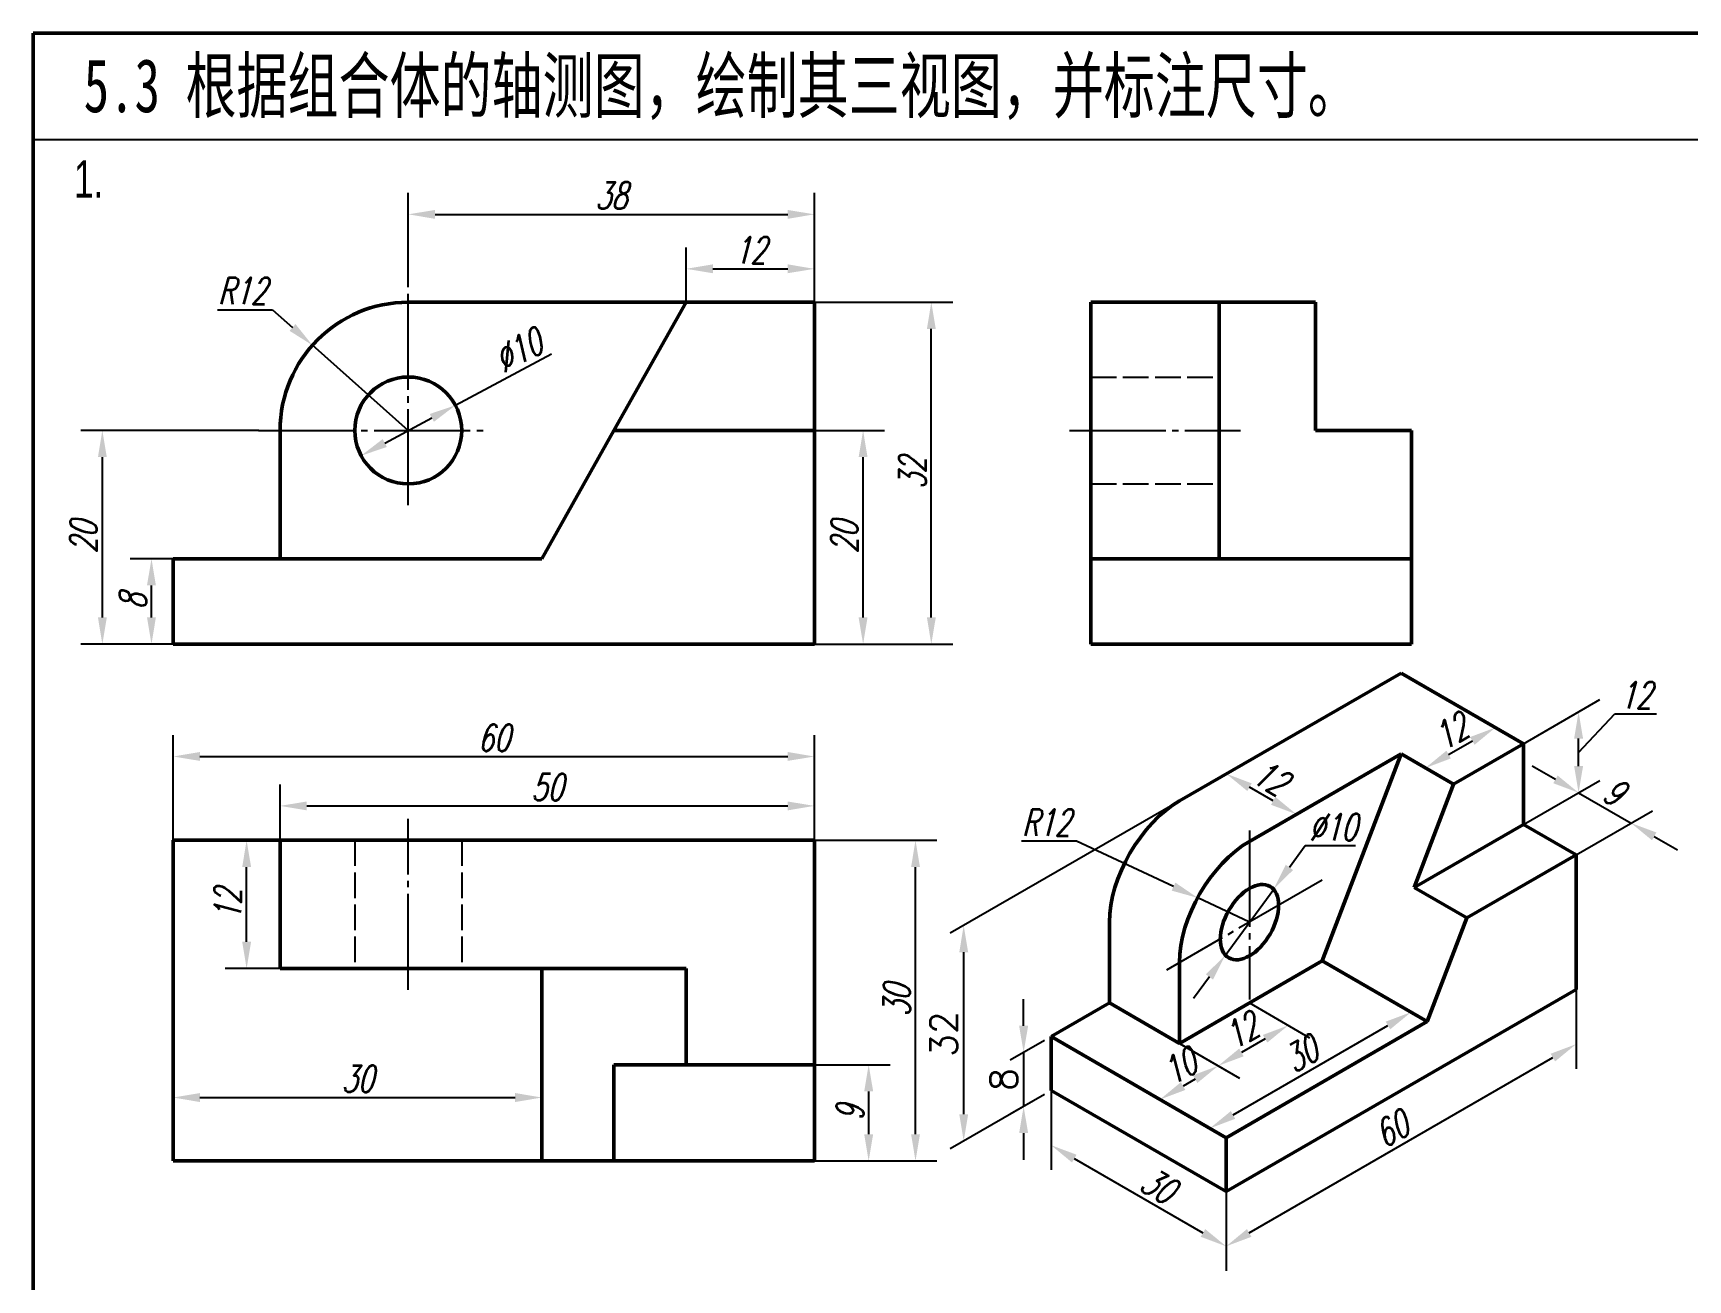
# Model space of a CAD drawing. Header units: millimetres. Extents: x 94 to 2877, y 87 to 1089.
# Drawn here: x 856 to 1010.8, y 504.9 to 621.5 of the extents above; entities that cross this region are included whole.
import ezdxf

# ---------------------------------------------------------------- set-up
doc = ezdxf.new("R2010")
doc.units = ezdxf.units.MM
doc.header["$LTSCALE"] = 0.6
doc.header["$PDMODE"] = 33
doc.header["$PDSIZE"] = 1.5
doc.linetypes.add('myCENTER', pattern=[18, 15, -1, 1, -1])
doc.linetypes.add('myHIDDEN', pattern=[5, 4, -1])
doc.layers.get('Defpoints').update_dxf_attribs({"lineweight": 20})
for name, color, linetype, lineweight in [('中心线', 7, 'myCENTER', 25), ('标题文字', 7, 'Continuous', 25), ('答案中心线', 1, 'myCENTER', 25), ('答案尺寸', 1, 'Continuous', 25), ('答案粗实线', 1, 'Continuous', 50), ('答案虚线', 1, 'myHIDDEN', 25), ('粗实线', 7, 'Continuous', 50), ('细实线', 7, 'Continuous', 25), ('轴测图', 7, 'Continuous', 50)]:
    doc.layers.add(name, color=color, linetype=linetype, lineweight=lineweight)
doc.styles.get("Standard").update_dxf_attribs({"font": 'txt.shx'})
doc.styles.add('尺寸文字1-2.5号', font='txt.shx', dxfattribs={"width": 0.7, "oblique": 15, "height": 2.5})
doc.styles.add('标题汉字1-5号', font='', dxfattribs={"width": 0.7, "height": 5})
doc.styles.add('标题汉字2-3.5号', font='', dxfattribs={"width": 0.7, "height": 3.5})
doc.styles.get('标题汉字1-5号').set_extended_font_data('SimSun')
doc.styles.get('标题汉字2-3.5号').set_extended_font_data('FZFangSong-Z02')
doc.dimstyles.new('ISO-25', dxfattribs={"dimtxt": 2.5, "dimasz": 2.5, "dimexe": 1.25, "dimexo": 0.625, "dimtad": 1, "dimtxsty": 'Standard', "dimcen": 2.5, "dimadec": 0, "dimazin": 0, "dimtfac": 1, "dimtmove": 0, "dimatfit": 3, "dimfxl": 1, "dimarcsym": 0})
doc.dimstyles.new('尺寸25', dxfattribs={"dimtxt": 2.5, "dimasz": 2.5, "dimexe": 2, "dimexo": 0, "dimgap": 0.5, "dimtad": 1, "dimdec": 0, "dimdsep": 46, "dimtxsty": '尺寸文字1-2.5号', "dimcen": 0, "dimadec": 0, "dimazin": 0, "dimtfac": 1, "dimtdec": 0, "dimtmove": 0, "dimatfit": 3, "dimfxl": 1, "dimarcsym": 0})
doc.dimstyles.new('尺寸25$3', dxfattribs={"dimtxt": 2.5, "dimasz": 2.5, "dimexe": 1, "dimexo": 0, "dimgap": 0.5, "dimtad": 1, "dimdec": 0, "dimdsep": 46, "dimtxsty": '尺寸文字1-2.5号', "dimcen": 0, "dimadec": 0, "dimazin": 0, "dimtfac": 1, "dimtdec": 0, "dimtmove": 0, "dimatfit": 1, "dimfxl": 1, "dimarcsym": 0})
doc.dimstyles.new('尺寸25$4', dxfattribs={"dimtxt": 2.5, "dimasz": 2.5, "dimexe": 1, "dimexo": 0, "dimgap": 0.5, "dimtad": 1, "dimdec": 0, "dimdsep": 46, "dimtxsty": '尺寸文字1-2.5号', "dimcen": 0, "dimadec": 0, "dimazin": 0, "dimtfac": 1, "dimtdec": 0, "dimtmove": 0, "dimatfit": 1, "dimfxl": 1, "dimarcsym": 0})
doc.dimstyles.new('水平标注25', dxfattribs={"dimtxt": 2.5, "dimasz": 2.5, "dimexe": 2, "dimexo": 0, "dimgap": 0.5, "dimtad": 1, "dimtih": 1, "dimtoh": 1, "dimdec": 0, "dimzin": 0, "dimdsep": 46, "dimtxsty": '尺寸文字1-2.5号', "dimcen": 0, "dimadec": 0, "dimazin": 0, "dimtfac": 1, "dimtdec": 0, "dimtmove": 1, "dimatfit": 3, "dimfxl": 1, "dimtolj": 1, "dimtzin": 0, "dimarcsym": 0})

# ---------------------------------------------------------------- blocks, each defined once
blk = doc.blocks.new('*D263')
at = {"layer": 'Defpoints', "color": 0}
for p in [(875.96, 546.02), (879.09, 546.02), (879.09, 534.02)]:
    blk.add_point(p, dxfattribs=at)
at = {"layer": '答案尺寸', "color": 0, "lineweight": -2}
for p, q in [((879.09, 546.02), (873.96, 546.02)), ((875.96, 536.52), (875.96, 543.52)), ((879.09, 534.02), (873.96, 534.02))]:
    blk.add_line(p, q, dxfattribs=at)
at = {"layer": '答案尺寸', "color": 0}
for points in [[(875.55, 543.52), (876.38, 543.52), (875.96, 546.02)], [(875.55, 536.52), (876.38, 536.52), (875.96, 534.02)]]:
    blk.add_solid(points, dxfattribs=at)
at = {"layer": '答案尺寸', "color": 0, "insert": (874.21, 540.02), "char_height": 2.5, "attachment_point": 5, "rotation": 90, "style": '尺寸文字1-2.5号'}
blk.add_mtext('12', dxfattribs=at)
blk = doc.blocks.new('*D264')
at = {"layer": 'Defpoints', "color": 0}
for p in [(929.09, 584.37), (933.65, 584.37), (929.09, 564.37)]:
    blk.add_point(p, dxfattribs=at)
at = {"layer": '答案尺寸', "color": 0, "lineweight": -2}
for p, q in [((929.09, 584.37), (935.65, 584.37)), ((933.65, 566.87), (933.65, 581.87)), ((929.09, 564.37), (935.65, 564.37))]:
    blk.add_line(p, q, dxfattribs=at)
at = {"layer": '答案尺寸', "color": 0}
for points in [[(933.23, 581.87), (934.06, 581.87), (933.65, 584.37)], [(933.23, 566.87), (934.06, 566.87), (933.65, 564.37)]]:
    blk.add_solid(points, dxfattribs=at)
at = {"layer": '答案尺寸', "color": 0, "insert": (931.9, 574.37), "char_height": 2.5, "attachment_point": 5, "rotation": 90, "style": '尺寸文字1-2.5号'}
blk.add_mtext('20', dxfattribs=at)
blk = doc.blocks.new('*D265')
at = {"layer": 'Defpoints', "color": 0}
for p in [(929.09, 596.37), (940.03, 596.37), (929.09, 564.37)]:
    blk.add_point(p, dxfattribs=at)
at = {"layer": '答案尺寸', "color": 0, "lineweight": -2}
for p, q in [((929.09, 596.37), (942.03, 596.37)), ((940.03, 566.87), (940.03, 593.87)), ((929.09, 564.37), (942.03, 564.37))]:
    blk.add_line(p, q, dxfattribs=at)
at = {"layer": '答案尺寸', "color": 0}
for points in [[(939.62, 593.87), (940.45, 593.87), (940.03, 596.37)], [(939.62, 566.87), (940.45, 566.87), (940.03, 564.37)]]:
    blk.add_solid(points, dxfattribs=at)
at = {"layer": '答案尺寸', "color": 0, "insert": (938.28, 580.37), "char_height": 2.5, "attachment_point": 5, "rotation": 90, "style": '尺寸文字1-2.5号'}
blk.add_mtext('32', dxfattribs=at)
blk = doc.blocks.new('*D266')
at = {"layer": 'Defpoints', "color": 0}
for p in [(867.06, 572.37), (869.09, 572.37), (869.09, 564.37)]:
    blk.add_point(p, dxfattribs=at)
at = {"layer": '答案尺寸', "color": 0, "lineweight": -2}
for p, q in [((869.09, 572.37), (865.06, 572.37)), ((867.06, 566.87), (867.06, 569.87)), ((869.09, 564.37), (865.06, 564.37))]:
    blk.add_line(p, q, dxfattribs=at)
at = {"layer": '答案尺寸', "color": 0}
for points in [[(866.64, 569.87), (867.47, 569.87), (867.06, 572.37)], [(866.64, 566.87), (867.47, 566.87), (867.06, 564.37)]]:
    blk.add_solid(points, dxfattribs=at)
at = {"layer": '答案尺寸', "color": 0, "insert": (865.31, 568.37), "char_height": 2.5, "attachment_point": 5, "rotation": 90, "style": '尺寸文字1-2.5号'}
blk.add_mtext('8', dxfattribs=at)
blk = doc.blocks.new('*D267')
at = {"layer": 'Defpoints', "color": 0}
for p in [(862.46, 584.37), (877.09, 584.37), (869.09, 564.37)]:
    blk.add_point(p, dxfattribs=at)
at = {"layer": '答案尺寸', "color": 0, "lineweight": -2}
for p, q in [((877.09, 584.37), (860.46, 584.37)), ((862.46, 566.87), (862.46, 581.87)), ((869.09, 564.37), (860.46, 564.37))]:
    blk.add_line(p, q, dxfattribs=at)
at = {"layer": '答案尺寸', "color": 0}
for points in [[(862.05, 581.87), (862.88, 581.87), (862.46, 584.37)], [(862.05, 566.87), (862.88, 566.87), (862.46, 564.37)]]:
    blk.add_solid(points, dxfattribs=at)
at = {"layer": '答案尺寸', "color": 0, "insert": (860.71, 574.37), "char_height": 2.5, "attachment_point": 5, "rotation": 90, "style": '尺寸文字1-2.5号'}
blk.add_mtext('20', dxfattribs=at)
blk = doc.blocks.new('*D268')
at = {"layer": 'Defpoints', "color": 0}
for p in [(929.09, 549.24), (879.09, 546.02), (929.09, 546.02)]:
    blk.add_point(p, dxfattribs=at)
at = {"layer": '答案尺寸', "color": 0, "lineweight": -2}
for p, q in [((879.09, 546.02), (879.09, 551.24)), ((929.09, 546.02), (929.09, 551.24)), ((881.59, 549.24), (926.59, 549.24))]:
    blk.add_line(p, q, dxfattribs=at)
at = {"layer": '答案尺寸', "color": 0}
for points in [[(881.59, 549.65), (881.59, 548.82), (879.09, 549.24)], [(926.59, 549.65), (926.59, 548.82), (929.09, 549.24)]]:
    blk.add_solid(points, dxfattribs=at)
at = {"layer": '答案尺寸', "color": 0, "insert": (904.09, 550.99), "char_height": 2.5, "attachment_point": 5, "style": '尺寸文字1-2.5号'}
blk.add_mtext('50', dxfattribs=at)
blk = doc.blocks.new('*D269')
at = {"layer": 'Defpoints', "color": 0}
for p in [(929.09, 553.86), (929.09, 546.65), (869.09, 546.02)]:
    blk.add_point(p, dxfattribs=at)
at = {"layer": '答案尺寸', "color": 0, "lineweight": -2}
for p, q in [((869.09, 546.02), (869.09, 555.86)), ((929.09, 546.65), (929.09, 555.86)), ((871.59, 553.86), (926.59, 553.86))]:
    blk.add_line(p, q, dxfattribs=at)
at = {"layer": '答案尺寸', "color": 0}
for points in [[(871.59, 554.28), (871.59, 553.45), (869.09, 553.86)], [(926.59, 554.28), (926.59, 553.45), (929.09, 553.86)]]:
    blk.add_solid(points, dxfattribs=at)
at = {"layer": '答案尺寸', "color": 0, "insert": (899.09, 555.61), "char_height": 2.5, "attachment_point": 5, "style": '尺寸文字1-2.5号'}
blk.add_mtext('60', dxfattribs=at)
blk = doc.blocks.new('*D270')
at = {"layer": 'Defpoints', "color": 0}
for p in [(929.09, 604.59), (891.09, 598.37), (929.09, 596.37)]:
    blk.add_point(p, dxfattribs=at)
at = {"layer": '答案尺寸', "color": 0, "lineweight": -2}
for p, q in [((891.09, 598.37), (891.09, 606.59)), ((929.09, 596.37), (929.09, 606.59)), ((893.59, 604.59), (926.59, 604.59))]:
    blk.add_line(p, q, dxfattribs=at)
at = {"layer": '答案尺寸', "color": 0}
for points in [[(893.59, 605), (893.59, 604.17), (891.09, 604.59)], [(926.59, 605), (926.59, 604.17), (929.09, 604.59)]]:
    blk.add_solid(points, dxfattribs=at)
at = {"layer": '答案尺寸', "color": 0, "insert": (910.09, 606.34), "char_height": 2.5, "attachment_point": 5, "style": '尺寸文字1-2.5号'}
blk.add_mtext('38', dxfattribs=at)
blk = doc.blocks.new('*D271')
at = {"layer": 'Defpoints', "color": 0}
for p in [(929.09, 599.49), (917.09, 596.37), (929.09, 596.37)]:
    blk.add_point(p, dxfattribs=at)
at = {"layer": '答案尺寸', "color": 0, "lineweight": -2}
for p, q in [((917.09, 596.37), (917.09, 601.49)), ((929.09, 596.37), (929.09, 601.49)), ((919.59, 599.49), (926.59, 599.49))]:
    blk.add_line(p, q, dxfattribs=at)
at = {"layer": '答案尺寸', "color": 0}
for points in [[(919.59, 599.91), (919.59, 599.08), (917.09, 599.49)], [(926.59, 599.91), (926.59, 599.08), (929.09, 599.49)]]:
    blk.add_solid(points, dxfattribs=at)
at = {"layer": '答案尺寸', "color": 0, "insert": (923.09, 601.24), "char_height": 2.5, "attachment_point": 5, "style": '尺寸文字1-2.5号'}
blk.add_mtext('12', dxfattribs=at)
blk = doc.blocks.new('*D272')
at = {"layer": 'Defpoints', "color": 0}
for p in [(903.59, 521.95), (869.09, 516.02), (903.59, 516.02)]:
    blk.add_point(p, dxfattribs=at)
at = {"layer": '答案尺寸', "color": 0, "lineweight": -2}
for p, q in [((869.09, 516.02), (869.09, 523.95)), ((903.59, 516.02), (903.59, 523.95)), ((871.59, 521.95), (901.09, 521.95))]:
    blk.add_line(p, q, dxfattribs=at)
at = {"layer": '答案尺寸', "color": 0}
for points in [[(871.59, 522.37), (871.59, 521.53), (869.09, 521.95)], [(901.09, 522.37), (901.09, 521.53), (903.59, 521.95)]]:
    blk.add_solid(points, dxfattribs=at)
at = {"layer": '答案尺寸', "color": 0, "insert": (886.34, 523.7), "char_height": 2.5, "attachment_point": 5, "style": '尺寸文字1-2.5号'}
blk.add_mtext('30', dxfattribs=at)
blk = doc.blocks.new('*D273')
at = {"layer": 'Defpoints', "color": 0}
for p in [(929.09, 546.02), (938.55, 546.02), (929.09, 516.02)]:
    blk.add_point(p, dxfattribs=at)
at = {"layer": '答案尺寸', "color": 0, "lineweight": -2}
for p, q in [((929.09, 546.02), (940.55, 546.02)), ((938.55, 518.52), (938.55, 543.52)), ((929.09, 516.02), (940.55, 516.02))]:
    blk.add_line(p, q, dxfattribs=at)
at = {"layer": '答案尺寸', "color": 0}
for points in [[(938.14, 543.52), (938.97, 543.52), (938.55, 546.02)], [(938.14, 518.52), (938.97, 518.52), (938.55, 516.02)]]:
    blk.add_solid(points, dxfattribs=at)
at = {"layer": '答案尺寸', "color": 0, "insert": (936.8, 531.02), "char_height": 2.5, "attachment_point": 5, "rotation": 90, "style": '尺寸文字1-2.5号'}
blk.add_mtext('30', dxfattribs=at)
blk = doc.blocks.new('*D274')
at = {"layer": 'Defpoints', "color": 0}
for p in [(929.09, 525.02), (934.17, 525.02), (929.09, 516.02)]:
    blk.add_point(p, dxfattribs=at)
at = {"layer": '答案尺寸', "color": 0, "lineweight": -2}
for p, q in [((929.09, 525.02), (936.17, 525.02)), ((934.17, 518.52), (934.17, 522.52)), ((929.09, 516.02), (936.17, 516.02))]:
    blk.add_line(p, q, dxfattribs=at)
at = {"layer": '答案尺寸', "color": 0}
for points in [[(933.75, 522.52), (934.59, 522.52), (934.17, 525.02)], [(933.75, 518.52), (934.59, 518.52), (934.17, 516.02)]]:
    blk.add_solid(points, dxfattribs=at)
at = {"layer": '答案尺寸', "color": 0, "insert": (932.42, 520.52), "char_height": 2.5, "attachment_point": 5, "rotation": 90, "style": '尺寸文字1-2.5号'}
blk.add_mtext('9', dxfattribs=at)
blk = doc.blocks.new('*D275')
at = {"layer": 'Defpoints', "color": 0}
for p in [(882.12, 592.34), (891.09, 584.37)]:
    blk.add_point(p, dxfattribs=at)
at = {"layer": '答案尺寸', "color": 0, "lineweight": -2}
for p, q in [((873.25, 595.67), (878.39, 595.67)), ((878.39, 595.67), (880.26, 594.01)), ((891.09, 584.37), (882.12, 592.34))]:
    blk.add_line(p, q, dxfattribs=at)
at = {"layer": '答案尺寸', "color": 0}
blk.add_solid([(880.53, 594.32), (879.98, 593.69), (882.12, 592.34)], dxfattribs=at)
at = {"layer": '答案尺寸', "color": 0, "insert": (875.57, 597.42), "char_height": 2.5, "attachment_point": 5, "style": '尺寸文字1-2.5号'}
blk.add_mtext('\\A1;R12', dxfattribs=at)
blk = doc.blocks.new('*D276')
at = {"layer": 'Defpoints', "color": 0}
for p in [(895.5, 586.72), (886.68, 582.01)]:
    blk.add_point(p, dxfattribs=at)
at = {"layer": '答案尺寸', "color": 0, "lineweight": -2}
for p, q in [((895.5, 586.72), (904.5, 591.53)), ((888.88, 583.19), (893.29, 585.54))]:
    blk.add_line(p, q, dxfattribs=at)
at = {"layer": '答案尺寸', "color": 0}
for points in [[(893.1, 585.91), (893.49, 585.18), (895.5, 586.72)], [(888.69, 583.56), (889.08, 582.82), (886.68, 582.01)]]:
    blk.add_solid(points, dxfattribs=at)
at = {"layer": '答案尺寸', "color": 0, "insert": (901.38, 591.85), "char_height": 2.5, "attachment_point": 5, "rotation": 28.1035, "style": '尺寸文字1-2.5号'}
blk.add_mtext('%%c10', dxfattribs=at)
blk = doc.blocks.new('*D277')
at = {"layer": 'Defpoints', "color": 0}
for p in [(995.45, 547.5), (1005.51, 547.63), (1000.36, 544.66)]:
    blk.add_point(p, dxfattribs=at)
at = {"layer": '细实线', "color": 0, "lineweight": -2}
for p, q in [((998.43, 551.72), (996.27, 552.97)), ((995.45, 547.5), (1002.6, 551.62)), ((1000.6, 550.47), (1005.51, 547.63)), ((1000.36, 544.66), (1007.51, 548.79)), ((1007.68, 546.38), (1009.84, 545.13))]:
    blk.add_line(p, q, dxfattribs=at)
at = {"layer": '细实线', "color": 0}
for points in [[(998.64, 552.08), (998.23, 551.36), (1000.6, 550.47)], [(1007.88, 546.75), (1007.47, 546.02), (1005.51, 547.63)]]:
    blk.add_solid(points, dxfattribs=at)
at = {"layer": '细实线', "color": 0, "insert": (1003.93, 550.57), "char_height": 2.5, "attachment_point": 5, "rotation": 330, "style": '尺寸文字1-2.5号'}
blk.add_mtext('9', dxfattribs=at)
blk = doc.blocks.new('*D278')
at = {"layer": 'Defpoints', "color": 0}
for p in [(1000.6, 558.03), (995.45, 555.06), (995.45, 547.5)]:
    blk.add_point(p, dxfattribs=at)
at = {"layer": '细实线', "color": 0, "lineweight": -2}
for p, q in [((995.45, 555.06), (1002.6, 559.19)), ((1000.6, 554.25), (1004, 557.86)), ((1004, 557.86), (1007.9, 557.86)), ((1000.6, 552.97), (1000.6, 555.53)), ((995.45, 547.5), (1002.6, 551.62))]:
    blk.add_line(p, q, dxfattribs=at)
at = {"layer": '细实线', "color": 0}
for points in [[(1000.18, 555.53), (1001.02, 555.53), (1000.6, 558.03)], [(1000.18, 552.97), (1001.02, 552.97), (1000.6, 550.47)]]:
    blk.add_solid(points, dxfattribs=at)
at = {"layer": '细实线', "color": 0, "insert": (1005.95, 559.61), "char_height": 2.5, "attachment_point": 5, "style": '尺寸文字1-2.5号'}
blk.add_mtext('\\A1;12', dxfattribs=at)
blk = doc.blocks.new('*D279')
at = {"layer": 'Defpoints', "color": 0}
for p in [(1000.36, 532.06), (1000.36, 526.94), (967.62, 513.15)]:
    blk.add_point(p, dxfattribs=at)
at = {"layer": '细实线', "color": 0, "lineweight": -2}
for p, q in [((1000.36, 532.06), (1000.36, 524.63)), ((969.78, 509.28), (998.19, 525.69)), ((967.62, 513.15), (967.62, 505.72))]:
    blk.add_line(p, q, dxfattribs=at)
at = {"layer": '细实线', "color": 0}
for points in [[(997.99, 526.05), (998.4, 525.33), (1000.36, 526.94)], [(969.57, 509.64), (969.99, 508.92), (967.62, 508.03)]]:
    blk.add_solid(points, dxfattribs=at)
at = {"layer": '细实线', "color": 0, "insert": (983.11, 519), "char_height": 2.5, "attachment_point": 5, "rotation": 30, "style": '尺寸文字1-2.5号'}
blk.add_mtext('60', dxfattribs=at)
blk = doc.blocks.new('*D280')
at = {"layer": 'Defpoints', "color": 0}
for p in [(951.24, 522.61), (967.62, 513.15), (967.62, 508.03)]:
    blk.add_point(p, dxfattribs=at)
at = {"layer": '细实线', "color": 0, "lineweight": -2}
for p, q in [((951.24, 522.61), (951.24, 515.18)), ((953.41, 516.24), (965.45, 509.28)), ((967.62, 513.15), (967.62, 505.72))]:
    blk.add_line(p, q, dxfattribs=at)
at = {"layer": '细实线', "color": 0}
for points in [[(953.62, 516.6), (953.2, 515.87), (951.24, 517.49)], [(965.66, 509.64), (965.24, 508.92), (967.62, 508.03)]]:
    blk.add_solid(points, dxfattribs=at)
at = {"layer": '细实线', "color": 0, "insert": (961.27, 513.72), "char_height": 2.5, "attachment_point": 5, "rotation": 330, "style": '尺寸文字1-2.5号'}
blk.add_mtext('30', dxfattribs=at)
blk = doc.blocks.new('*D281')
at = {"layer": 'Defpoints', "color": 0}
for p in [(967.64, 552.24), (963.25, 549.7), (969.8, 545.92)]:
    blk.add_point(p, dxfattribs=at)
at = {"layer": '细实线', "color": 0, "lineweight": -2}
for p, q in [((963.25, 549.7), (969.64, 553.39)), ((972.02, 549.71), (969.81, 550.99)), ((969.8, 545.92), (976.19, 549.61))]:
    blk.add_line(p, q, dxfattribs=at)
at = {"layer": '细实线', "color": 0}
for points in [[(970.01, 551.35), (969.6, 550.63), (967.64, 552.24)], [(972.23, 550.07), (971.82, 549.34), (974.19, 548.46)]]:
    blk.add_solid(points, dxfattribs=at)
at = {"layer": '细实线', "color": 0, "insert": (971.79, 551.86), "char_height": 2.5, "attachment_point": 5, "rotation": 330, "style": '尺寸文字1-2.5号'}
blk.add_mtext('12', dxfattribs=at)
blk = doc.blocks.new('*D282')
at = {"layer": 'Defpoints', "color": 0}
for p in [(984.93, 529.94), (986.44, 529.06), (967.62, 518.19)]:
    blk.add_point(p, dxfattribs=at)
at = {"layer": '细实线', "color": 0, "lineweight": -2}
for p, q in [((986.44, 529.06), (982.93, 531.09)), ((968.27, 520.32), (982.76, 528.69)), ((967.62, 518.19), (964.1, 520.22))]:
    blk.add_line(p, q, dxfattribs=at)
at = {"layer": '细实线', "color": 0}
for points in [[(982.55, 529.05), (982.97, 528.33), (984.93, 529.94)], [(968.06, 520.68), (968.47, 519.96), (966.1, 519.07)]]:
    blk.add_solid(points, dxfattribs=at)
at = {"layer": '细实线', "color": 0, "insert": (974.64, 526.02), "char_height": 2.5, "attachment_point": 5, "rotation": 30, "style": '尺寸文字1-2.5号'}
blk.add_mtext('30', dxfattribs=at)
blk = doc.blocks.new('*D283')
at = {"layer": 'Defpoints', "color": 0}
for p in [(956.7, 530.8), (951.24, 527.65), (961.43, 521.77)]:
    blk.add_point(p, dxfattribs=at)
at = {"layer": '细实线', "color": 0, "lineweight": -2}
for p, q in [((956.7, 530.8), (968.88, 523.76)), ((951.24, 527.65), (963.43, 520.61)), ((964.72, 523.67), (963.59, 523.02))]:
    blk.add_line(p, q, dxfattribs=at)
at = {"layer": '细实线', "color": 0}
for points in [[(964.51, 524.03), (964.93, 523.31), (966.88, 524.92)], [(963.38, 523.38), (963.8, 522.66), (961.43, 521.77)]]:
    blk.add_solid(points, dxfattribs=at)
at = {"layer": '细实线', "color": 0, "insert": (963.28, 524.86), "char_height": 2.5, "attachment_point": 5, "rotation": 30, "style": '尺寸文字1-2.5号'}
blk.add_mtext('10', dxfattribs=at)
blk = doc.blocks.new('*D284')
at = {"layer": 'Defpoints', "color": 0}
for p in [(969.8, 530.8), (963.25, 527.02), (966.88, 524.92)]:
    blk.add_point(p, dxfattribs=at)
at = {"layer": '细实线', "color": 0, "lineweight": -2}
for p, q in [((969.8, 530.8), (975.43, 527.55)), ((963.25, 527.02), (968.88, 523.76)), ((971.27, 527.45), (969.05, 526.17))]:
    blk.add_line(p, q, dxfattribs=at)
at = {"layer": '细实线', "color": 0}
for points in [[(971.06, 527.81), (971.47, 527.09), (973.43, 528.7)], [(968.84, 526.53), (969.26, 525.81), (966.88, 524.92)]]:
    blk.add_solid(points, dxfattribs=at)
at = {"layer": '细实线', "color": 0, "insert": (969.06, 528.2), "char_height": 2.5, "attachment_point": 5, "rotation": 30, "style": '尺寸文字1-2.5号'}
blk.add_mtext('12', dxfattribs=at)
blk = doc.blocks.new('*D285')
at = {"layer": 'Defpoints', "color": 0}
for p in [(992.82, 556.57), (995.45, 555.06), (988.9, 551.28)]:
    blk.add_point(p, dxfattribs=at)
at = {"layer": '细实线', "color": 0, "lineweight": -2}
for p, q in [((995.45, 555.06), (990.82, 557.73)), ((988.44, 554.04), (990.66, 555.32)), ((988.9, 551.28), (984.27, 553.95))]:
    blk.add_line(p, q, dxfattribs=at)
at = {"layer": '细实线', "color": 0}
for points in [[(990.45, 555.68), (990.87, 554.96), (992.82, 556.57)], [(988.23, 554.4), (988.65, 553.68), (986.27, 552.79)]]:
    blk.add_solid(points, dxfattribs=at)
at = {"layer": '细实线', "color": 0, "insert": (988.67, 556.2), "char_height": 2.5, "attachment_point": 5, "rotation": 30, "style": '尺寸文字1-2.5号'}
blk.add_mtext('12', dxfattribs=at)
blk = doc.blocks.new('*D10')
at = {"layer": 'Defpoints', "color": 0}
for p in [(972.07, 541.46), (967.53, 535.25)]:
    blk.add_point(p, dxfattribs=at)
at = {"layer": '细实线', "color": 0, "lineweight": -2}
for p, q in [((975.01, 545.5), (973.54, 543.48)), ((979.72, 545.5), (975.01, 545.5)), ((967.53, 535.25), (972.07, 541.46)), ((966.06, 533.23), (964.58, 531.22))]:
    blk.add_line(p, q, dxfattribs=at)
at = {"layer": '细实线', "color": 0}
for points in [[(973.2, 543.73), (973.88, 543.24), (972.07, 541.46)], [(965.72, 533.48), (966.39, 532.99), (967.53, 535.25)]]:
    blk.add_solid(points, dxfattribs=at)
at = {"layer": '细实线', "color": 0, "insert": (977.62, 547.25), "char_height": 2.5, "attachment_point": 5, "style": '尺寸文字1-2.5号'}
blk.add_mtext('\\A1;%%c10', dxfattribs=at)
blk = doc.blocks.new('*D11')
at = {"layer": 'Defpoints', "color": 0}
for p in [(951.24, 527.65), (951.24, 522.61), (948.67, 521.12)]:
    blk.add_point(p, dxfattribs=at)
at = {"layer": '细实线', "color": 0, "lineweight": -2}
for p, q in [((948.67, 528.66), (948.67, 531.16)), ((950.62, 527.29), (947.42, 525.44)), ((948.67, 526.16), (948.67, 521.12)), ((950.62, 522.24), (947.42, 520.4)), ((948.67, 518.62), (948.67, 516.12))]:
    blk.add_line(p, q, dxfattribs=at)
at = {"layer": '细实线', "color": 0}
for points in [[(948.25, 528.66), (949.09, 528.66), (948.67, 526.16)], [(948.25, 518.62), (949.09, 518.62), (948.67, 521.12)]]:
    blk.add_solid(points, dxfattribs=at)
at = {"layer": '细实线', "color": 0, "insert": (946.8, 523.64), "char_height": 2.5, "attachment_point": 5, "rotation": 90}
blk.add_mtext('8', dxfattribs=at)
blk = doc.blocks.new('*D286')
at = {"layer": 'Defpoints', "color": 0}
for p in [(963.25, 549.7), (943.06, 538.05), (951.24, 522.61)]:
    blk.add_point(p, dxfattribs=at)
at = {"layer": '细实线', "color": 0, "lineweight": -2}
for p, q in [((962.63, 549.34), (941.81, 537.32)), ((943.06, 520.38), (943.06, 535.55)), ((950.62, 522.24), (941.81, 517.16))]:
    blk.add_line(p, q, dxfattribs=at)
at = {"layer": '细实线', "color": 0}
for points in [[(942.65, 535.55), (943.48, 535.55), (943.06, 538.05)], [(942.65, 520.38), (943.48, 520.38), (943.06, 517.88)]]:
    blk.add_solid(points, dxfattribs=at)
at = {"layer": '细实线', "color": 0, "insert": (941.19, 527.89), "char_height": 2.5, "attachment_point": 5, "rotation": 90}
blk.add_mtext('32', dxfattribs=at)
blk = doc.blocks.new('*D351')
at = {"color": 0, "lineweight": -2}
for p, q in [((953.61, 545.94), (948.47, 545.94)), ((962.69, 541.69), (953.61, 545.94)), ((969.8, 538.36), (964.96, 540.63))]:
    blk.add_line(p, q, dxfattribs=at)
at = {"color": 0}
blk.add_solid([(962.87, 542.06), (962.52, 541.31), (964.96, 540.63)], dxfattribs=at)
at = {"layer": 'Defpoints', "color": 0}
for p in [(964.96, 540.63), (969.8, 538.36)]:
    blk.add_point(p, dxfattribs=at)
at = {"color": 0, "insert": (950.79, 547.69), "char_height": 2.5, "attachment_point": 5, "style": '尺寸文字1-2.5号'}
blk.add_mtext('R12', dxfattribs=at)

msp = doc.modelspace()

# ---------------------------------------------------------------- linework, layer by layer
at = {"layer": '中心线'}
for p, q in [((969.799, 546.928), (969.799, 531.112)), ((976.602, 542.286), (962.041, 533.88))]:
    msp.add_line(p, q, dxfattribs=at)
at = {"layer": '答案中心线'}
for p, q in [((891.088, 577.367), (891.088, 598.367)), ((877.088, 584.367), (898.088, 584.367)), ((952.966, 584.367), (968.966, 584.367)), ((891.088, 532.02), (891.088, 548.02))]:
    msp.add_line(p, q, dxfattribs=at)
at = {"layer": '答案粗实线', "extrusion": (0, 1, 0)}
for p, q in [((891.088, 596.367), (917.088, 596.367)), ((910.338, 584.367), (917.088, 596.367)), ((917.088, 596.367), (929.088, 596.367)), ((929.088, 596.367), (929.088, 584.367)), ((954.966, 596.367), (954.966, 584.367)), ((966.966, 596.367), (954.966, 596.367)), ((966.966, 584.367), (966.966, 596.367)), ((966.966, 596.367), (975.966, 596.367)), ((975.966, 584.367), (975.966, 596.367)), ((879.088, 572.367), (879.088, 584.367)), ((903.588, 572.367), (910.338, 584.367)), ((929.088, 584.367), (910.338, 584.367)), ((929.088, 584.367), (929.088, 564.367)), ((954.966, 584.367), (954.966, 572.367)), ((966.966, 572.367), (966.966, 584.367)), ((984.966, 584.367), (975.966, 584.367)), ((984.966, 572.367), (984.966, 584.367)), ((869.088, 564.367), (869.088, 572.367)), ((869.088, 572.367), (903.588, 572.367)), ((954.966, 572.367), (984.966, 572.367)), ((954.966, 572.367), (954.966, 564.367)), ((984.966, 564.367), (984.966, 572.367)), ((929.088, 564.367), (869.088, 564.367)), ((954.966, 564.367), (984.966, 564.367))]:
    msp.add_line(p, q, dxfattribs=at)
at = {"layer": '答案粗实线'}
for p, q in [((869.088, 546.02), (869.088, 516.02)), ((879.088, 546.02), (869.088, 546.02)), ((879.088, 546.02), (879.088, 534.02)), ((891.088, 546.02), (879.088, 546.02)), ((929.088, 546.02), (891.088, 546.02)), ((929.088, 546.02), (929.088, 525.02)), ((879.088, 534.02), (891.088, 534.02)), ((891.088, 534.02), (917.088, 534.02)), ((903.588, 534.02), (903.588, 516.02)), ((917.088, 534.02), (917.088, 525.02)), ((910.338, 525.02), (917.088, 525.02)), ((910.338, 516.02), (910.338, 525.02)), ((917.088, 525.02), (929.088, 525.02)), ((929.088, 525.02), (929.088, 516.02)), ((869.088, 516.02), (903.588, 516.02)), ((903.588, 516.02), (910.338, 516.02)), ((929.088, 516.02), (910.338, 516.02))]:
    msp.add_line(p, q, dxfattribs=at)
msp.add_circle((891.088, 584.367), 5, dxfattribs=at)
msp.add_arc((891.088, 584.367), 12, 90, 180, dxfattribs=at)
at = {"layer": '答案虚线', "extrusion": (0, 1, 0)}
for p, q in [((954.966, 589.367), (966.966, 589.367)), ((954.966, 579.367), (966.966, 579.367))]:
    msp.add_line(p, q, dxfattribs=at)
at = {"layer": '答案虚线'}
for p, q in [((886.088, 546.02), (886.088, 534.02)), ((896.088, 546.02), (896.088, 534.02))]:
    msp.add_line(p, q, dxfattribs=at)
at = {"layer": '粗实线'}
for p, q in [((855.981, 621.548), (855.981, 396.548)), ((1165.981, 621.548), (855.981, 621.548))]:
    msp.add_line(p, q, dxfattribs=at)
at = {"layer": '细实线'}
for p, q in [((1165.981, 611.548), (855.981, 611.548)), ((929.088, 564.367), (929.088, 571.416)), ((954.966, 564.367), (954.966, 570.676)), ((929.088, 564.367), (922.762, 564.367)), ((954.966, 564.367), (960.268, 564.367)), ((929.088, 546.02), (923.477, 546.02)), ((929.088, 546.02), (929.088, 539.529))]:
    msp.add_line(p, q, dxfattribs=at)
at = {"layer": '轴测图', "extrusion": (0, 0.816497, 0.57735)}
for p, q in [((983.988, 561.673), (963.251, 549.701)), ((983.988, 561.673), (995.447, 555.057)), ((988.899, 551.276), (995.447, 555.057)), ((995.447, 555.057), (995.447, 547.496)), ((969.799, 545.92), (983.988, 554.112)), ((983.988, 554.112), (976.62, 534.735)), ((983.988, 554.112), (988.899, 551.276)), ((985.215, 541.588), (988.899, 551.276)), ((995.447, 547.496), (985.215, 541.588)), ((995.447, 547.496), (1000.359, 544.66)), ((1000.359, 544.66), (990.127, 538.752)), ((1000.359, 544.66), (1000.359, 532.057)), ((990.127, 538.752), (985.215, 541.588)), ((956.702, 538.359), (956.702, 530.797)), ((986.443, 529.064), (990.127, 538.752)), ((976.62, 534.735), (963.251, 527.016)), ((963.251, 527.016), (963.251, 534.578)), ((976.62, 534.735), (986.443, 529.064)), ((1000.359, 532.057), (967.616, 513.153)), ((956.702, 530.797), (951.245, 527.646)), ((963.251, 527.016), (956.702, 530.797)), ((967.616, 518.194), (986.443, 529.064)), ((951.245, 527.646), (967.616, 518.194)), ((951.245, 527.646), (951.245, 522.605)), ((951.245, 522.605), (967.616, 513.153)), ((967.616, 513.153), (967.616, 518.194))]:
    msp.add_line(p, q, dxfattribs=at)
at = {"layer": '轴测图'}
for centre, major_axis, start_param, end_param in [((963.251, 542.139), (-4.631, -8.02), 3.9269908, 5.4977871), ((969.799, 538.359), (4.631, 8.02), 0.7853982, 2.3561945)]:
    msp.add_ellipse(centre, major_axis=major_axis, ratio=0.5773503, start_param=start_param, end_param=end_param, dxfattribs=at)
msp.add_ellipse((969.799, 538.359), major_axis=(1.929, 3.342), ratio=0.5773503, dxfattribs=at)

# ---------------------------------------------------------------- texts
at = {"layer": '标题文字', "width": 0.7}
for s, height, style, p in [('5.3 根据组合体的轴测图，绘制其三视图，并标注尺寸。', 5, '标题汉字1-5号', (860.715, 614.147)), ('1.', 3.5, '标题汉字2-3.5号', (859.818, 606.142))]:
    msp.add_text(s, height=height, dxfattribs=dict(at, style=style)).set_placement(p)

# ---------------------------------------------------------------- dimensions: what is measured, and where the dimension line sits
dim = msp.add_radius_dim(center=(969.799, 538.359), mpoint=(964.957, 540.627), text='R12', dimstyle='尺寸25$4', override={"dimtoh": 1})
dim.commit()
dim.dimension.update_dxf_attribs({"geometry": '*D351', "text_midpoint": (950.791, 545.942), "dimtype": 164})
at = {"layer": '答案尺寸'}
dim = msp.add_linear_dim(base=(929.088, 604.585), p1=(891.088, 598.367), p2=(929.088, 596.367), text='38', dimstyle='尺寸25', dxfattribs=at)
dim.commit()
dim.dimension.update_dxf_attribs({"geometry": '*D270', "text_midpoint": (910.088, 604.585), "dimtype": 160})
for base, p1, p2, text, picture, middle in [((929.088, 599.492), (917.088, 596.367), (929.088, 596.367), '12', '*D271', (923.088, 601.242)), ((929.088, 553.863), (869.088, 546.02), (929.088, 546.645), '60', '*D269', (899.088, 555.613)), ((929.088, 549.237), (879.088, 546.02), (929.088, 546.02), '50', '*D268', (904.088, 550.987)), ((903.588, 521.95), (869.088, 516.02), (903.588, 516.02), '30', '*D272', (886.338, 523.7))]:
    dim = msp.add_linear_dim(base=base, p1=p1, p2=p2, text=text, dimstyle='尺寸25', dxfattribs=at)
    dim.commit()
    dim.dimension.update_dxf_attribs({"geometry": picture, "text_midpoint": middle})
dim = msp.add_radius_dim(center=(891.088, 584.367), mpoint=(882.124, 592.344), text='R12', dimstyle='水平标注25', dxfattribs=at)
dim.commit()
dim.dimension.update_dxf_attribs({"geometry": '*D275', "text_midpoint": (875.567, 597.418)})
for base, p1, p2, text, picture, middle in [((940.033, 596.367), (929.088, 564.367), (929.088, 596.367), '32', '*D265', (938.283, 580.367)), ((862.463, 584.367), (869.088, 564.367), (877.088, 584.367), '20', '*D267', (860.713, 574.367)), ((933.645, 584.367), (929.088, 564.367), (929.088, 584.367), '20', '*D264', (931.895, 574.367)), ((867.057, 572.367), (869.088, 564.367), (869.088, 572.367), '8', '*D266', (865.307, 568.367)), ((875.963, 546.02), (879.088, 534.02), (879.088, 546.02), '12', '*D263', (874.213, 540.02)), ((934.17, 525.02), (929.088, 516.02), (929.088, 525.02), '9', '*D274', (932.42, 520.52))]:
    dim = msp.add_linear_dim(base=base, p1=p1, p2=p2, angle=90, text=text, dimstyle='尺寸25', dxfattribs=at)
    dim.commit()
    dim.dimension.update_dxf_attribs({"geometry": picture, "text_midpoint": middle})
dim = msp.add_diameter_dim_2p(p1=(886.678, 582.011), p2=(895.499, 586.722), text='%%c10', dimstyle='尺寸25$3', override={"dimatfit": 2}, dxfattribs=at)
dim.commit()
dim.dimension.update_dxf_attribs({"geometry": '*D276', "text_midpoint": (902.204, 590.303), "dimtype": 163})
dim = msp.add_linear_dim(base=(938.555, 546.02), p1=(929.088, 516.02), p2=(929.088, 546.02), angle=90, text='30', dimstyle='尺寸25', dxfattribs=at)
dim.commit()
dim.dimension.update_dxf_attribs({"geometry": '*D273', "text_midpoint": (938.555, 531.02), "dimtype": 160})
at = {"layer": '细实线'}
for base, p1, p2, angle, text, dimstyle, picture, middle, dimtype in [((1000.599, 558.032), (995.447, 547.496), (995.447, 555.057), 90, '12', '水平标注25', '*D278', (1004.504, 557.861), 161), ((943.063, 538.045), (951.245, 522.605), (963.251, 549.701), 90, '32', 'ISO-25', '*D286', (943.063, 527.895), 160), ((967.616, 508.033), (951.245, 522.605), (967.616, 513.153), 330, '30', '尺寸25', '*D280', (960.395, 512.202), 161)]:
    dim = msp.add_linear_dim(base=base, p1=p1, p2=p2, angle=angle, text=text, dimstyle=dimstyle, dxfattribs=at)
    dim.commit()
    dim.dimension.update_dxf_attribs({"geometry": picture, "text_midpoint": middle, "dimtype": dimtype})
for p1, p2, distance, text, dimstyle, picture, middle in [((988.899, 551.276), (995.447, 555.057), 2.625, '12', '尺寸25', '*D285', (988.673, 556.198)), ((995.447, 547.496), (1000.359, 544.66), 5.152, '9', '尺寸25', '*D277', (1003.93, 550.568)), ((951.245, 527.646), (951.245, 522.605), -2.574, '8', 'ISO-25', '*D11', (946.796, 523.64)), ((967.616, 513.153), (1000.359, 532.057), -4.434, '60', '尺寸25', '*D279', (983.113, 519.001))]:
    dim = msp.add_aligned_dim(p1=p1, p2=p2, distance=distance, text=text, dimstyle=dimstyle, dxfattribs=at)
    dim.commit()
    dim.dimension.update_dxf_attribs({"geometry": picture, "text_midpoint": middle})
for p1, p2, distance, text, picture, middle in [((969.799, 545.92), (963.251, 549.701), -4.391, '12', '*D281', (971.79, 551.861)), ((967.616, 518.194), (986.443, 529.064), 1.516, '30', '*D282', (974.639, 526.02))]:
    dim = msp.add_aligned_dim(p1=p1, p2=p2, distance=distance, text=text, dimstyle='尺寸25', override={"dimtxsty": '尺寸文字1-2.5号'}, dxfattribs=at)
    dim.commit()
    dim.dimension.update_dxf_attribs({"geometry": picture, "text_midpoint": middle})
dim = msp.add_diameter_dim_2p(p1=(967.532, 535.254), p2=(972.066, 541.464), text='%%c10', dimstyle='水平标注25', dxfattribs=at)
dim.commit()
dim.dimension.update_dxf_attribs({"geometry": '*D10', "text_midpoint": (977.616, 547.252)})
for base, p1, p2, text, picture, middle in [((961.425, 521.769), (956.702, 530.797), (951.245, 527.646), '10', '*D283', (964.154, 523.344)), ((966.882, 524.919), (969.799, 530.797), (963.251, 527.016), '12', '*D284', (969.932, 526.68))]:
    dim = msp.add_linear_dim(base=base, p1=p1, p2=p2, angle=210, text=text, dimstyle='尺寸25', override={"dimtxsty": '尺寸文字1-2.5号'}, dxfattribs=at)
    dim.commit()
    dim.dimension.update_dxf_attribs({"geometry": picture, "text_midpoint": middle, "dimtype": 161})

doc.saveas('drawing.dxf')
